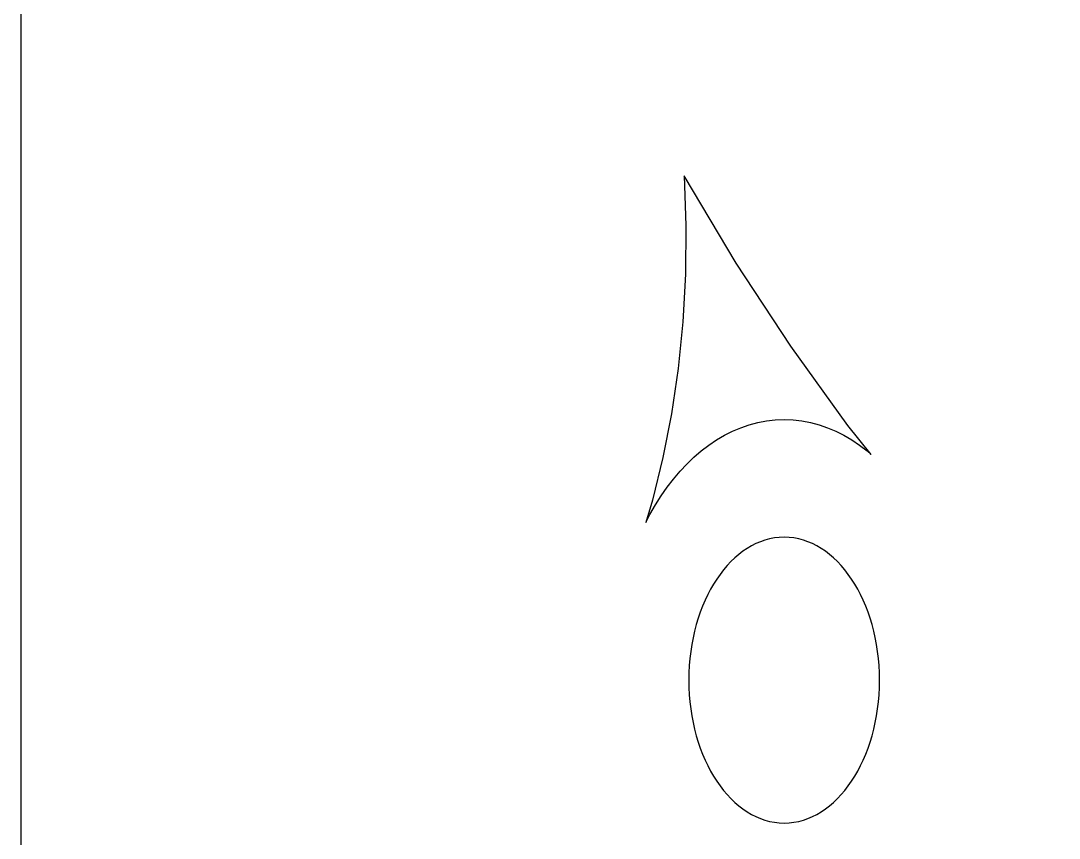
# Model space of a CAD drawing. Header units: centimetres. Extents: x -9.1 to 5.1, y -12.3 to 13.3.
# Drawn here: x -9.094 to -7.214, y 5.978 to 7.458 of the extents above; entities that cross this region are included whole.
import ezdxf

# ---------------------------------------------------------------- set-up
doc = ezdxf.new("R2010")
doc.units = ezdxf.units.CM
doc.header["$MEASUREMENT"] = 0
doc.layers.add('layer 1', color=7, linetype='Continuous')

msp = doc.modelspace()

# ---------------------------------------------------------------- linework, layer by layer
at = {"layer": 'layer 1', "color": 177}
for points, knots in [([(5.08841, 0.68839), (5.08841, 0.68839), (-9.09402, 0.68839), (-9.09402, 0.68839), (-9.09402, 0.68839), (-9.09402, 0.68839), (-9.09402, 13.34418), (-9.09402, 13.34418), (-9.09402, 13.34418), (-9.09402, 13.34418), (5.0911, 13.34418), (5.0911, 13.34418), (5.0911, 13.34418), (5.0911, 13.34418), (5.0911, 0.68839), (5.0911, 0.68839), (5.0911, 0.68839), (5.0911, 0.68839), (5.08841, 0.68839), (5.08841, 0.68839)], [0, 0, 0, 0, 0.1666667, 0.1666667, 0.1666667, 0.1666667, 0.3333333, 0.3333333, 0.3333333, 0.3333333, 0.5, 0.5, 0.5, 0.5, 0.6666667, 0.6666667, 0.6666667, 0.6666667, 1, 1, 1, 1]), ([(-7.96286, 6.54936), (-7.96286, 6.54936), (-7.95078, 6.58968), (-7.95078, 6.58968), (-7.95078, 6.58968), (-7.95078, 6.58968), (-7.93172, 6.66676), (-7.93172, 6.66676), (-7.93172, 6.66676), (-7.93172, 6.66676), (-7.91603, 6.74636), (-7.91603, 6.74636), (-7.91603, 6.74636), (-7.91603, 6.74636), (-7.90387, 6.82835), (-7.90387, 6.82835), (-7.90387, 6.82835), (-7.90387, 6.82835), (-7.89537, 6.91257), (-7.89537, 6.91257), (-7.89537, 6.91257), (-7.89537, 6.91257), (-7.89068, 6.99886), (-7.89068, 6.99886), (-7.89068, 6.99886), (-7.89068, 6.99886), (-7.88997, 7.08706), (-7.88997, 7.08706), (-7.88997, 7.08706), (-7.88997, 7.08706), (-7.89338, 7.17703), (-7.89338, 7.17703), (-7.89338, 7.17703), (-7.89338, 7.17703), (-7.79921, 7.01912), (-7.79921, 7.01912), (-7.79921, 7.01912), (-7.79921, 7.01912), (-7.70024, 6.86842), (-7.70024, 6.86842), (-7.70024, 6.86842), (-7.70024, 6.86842), (-7.59669, 6.72518), (-7.59669, 6.72518), (-7.59669, 6.72518), (-7.59669, 6.72518), (-7.55481, 6.67258), (-7.55481, 6.67258), (-7.55481, 6.67258), (-7.55481, 6.67258), (-7.56216, 6.67892), (-7.56216, 6.67892), (-7.56216, 6.67892), (-7.56216, 6.67892), (-7.57573, 6.68934), (-7.57573, 6.68934), (-7.57573, 6.68934), (-7.57573, 6.68934), (-7.58969, 6.69881), (-7.58969, 6.69881), (-7.58969, 6.69881), (-7.58969, 6.69881), (-7.60398, 6.70727), (-7.60398, 6.70727), (-7.60398, 6.70727), (-7.60398, 6.70727), (-7.6186, 6.71469), (-7.6186, 6.71469), (-7.6186, 6.71469), (-7.6186, 6.71469), (-7.63355, 6.72105), (-7.63355, 6.72105), (-7.63355, 6.72105), (-7.63355, 6.72105), (-7.64877, 6.72633), (-7.64877, 6.72633), (-7.64877, 6.72633), (-7.64877, 6.72633), (-7.66427, 6.73048), (-7.66427, 6.73048), (-7.66427, 6.73048), (-7.66427, 6.73048), (-7.68002, 6.73349), (-7.68002, 6.73349), (-7.68002, 6.73349), (-7.68002, 6.73349), (-7.69599, 6.73531), (-7.69599, 6.73531), (-7.69599, 6.73531), (-7.69599, 6.73531), (-7.71219, 6.73593), (-7.71219, 6.73593), (-7.71219, 6.73593), (-7.71219, 6.73593), (-7.72838, 6.73531), (-7.72838, 6.73531), (-7.72838, 6.73531), (-7.72838, 6.73531), (-7.74436, 6.73349), (-7.74436, 6.73349), (-7.74436, 6.73349), (-7.74436, 6.73349), (-7.76011, 6.73048), (-7.76011, 6.73048), (-7.76011, 6.73048), (-7.76011, 6.73048), (-7.77561, 6.72633), (-7.77561, 6.72633), (-7.77561, 6.72633), (-7.77561, 6.72633), (-7.79083, 6.72105), (-7.79083, 6.72105), (-7.79083, 6.72105), (-7.79083, 6.72105), (-7.80577, 6.71469), (-7.80577, 6.71469), (-7.80577, 6.71469), (-7.80577, 6.71469), (-7.8204, 6.70727), (-7.8204, 6.70727), (-7.8204, 6.70727), (-7.8204, 6.70727), (-7.8347, 6.69881), (-7.8347, 6.69881), (-7.8347, 6.69881), (-7.8347, 6.69881), (-7.84864, 6.68934), (-7.84864, 6.68934), (-7.84864, 6.68934), (-7.84864, 6.68934), (-7.86221, 6.67892), (-7.86221, 6.67892), (-7.86221, 6.67892), (-7.86221, 6.67892), (-7.87541, 6.66755), (-7.87541, 6.66755), (-7.87541, 6.66755), (-7.87541, 6.66755), (-7.88817, 6.65527), (-7.88817, 6.65527), (-7.88817, 6.65527), (-7.88817, 6.65527), (-7.90053, 6.6421), (-7.90053, 6.6421), (-7.90053, 6.6421), (-7.90053, 6.6421), (-7.91243, 6.62809), (-7.91243, 6.62809), (-7.91243, 6.62809), (-7.91243, 6.62809), (-7.92385, 6.61325), (-7.92385, 6.61325), (-7.92385, 6.61325), (-7.92385, 6.61325), (-7.93479, 6.59762), (-7.93479, 6.59762), (-7.93479, 6.59762), (-7.93479, 6.59762), (-7.94523, 6.58123), (-7.94523, 6.58123), (-7.94523, 6.58123), (-7.94523, 6.58123), (-7.95513, 6.5641), (-7.95513, 6.5641), (-7.95513, 6.5641), (-7.95513, 6.5641), (-7.96286, 6.54936), (-7.96286, 6.54936)], [0, 0, 0, 0, 0.0232558, 0.0232558, 0.0232558, 0.0232558, 0.0465116, 0.0465116, 0.0465116, 0.0465116, 0.0697674, 0.0697674, 0.0697674, 0.0697674, 0.0930233, 0.0930233, 0.0930233, 0.0930233, 0.1162791, 0.1162791, 0.1162791, 0.1162791, 0.1395349, 0.1395349, 0.1395349, 0.1395349, 0.1627907, 0.1627907, 0.1627907, 0.1627907, 0.1860465, 0.1860465, 0.1860465, 0.1860465, 0.2093023, 0.2093023, 0.2093023, 0.2093023, 0.2325581, 0.2325581, 0.2325581, 0.2325581, 0.255814, 0.255814, 0.255814, 0.255814, 0.2790698, 0.2790698, 0.2790698, 0.2790698, 0.3023256, 0.3023256, 0.3023256, 0.3023256, 0.3255814, 0.3255814, 0.3255814, 0.3255814, 0.3488372, 0.3488372, 0.3488372, 0.3488372, 0.372093, 0.372093, 0.372093, 0.372093, 0.3953488, 0.3953488, 0.3953488, 0.3953488, 0.4186047, 0.4186047, 0.4186047, 0.4186047, 0.4418605, 0.4418605, 0.4418605, 0.4418605, 0.4651163, 0.4651163, 0.4651163, 0.4651163, 0.4883721, 0.4883721, 0.4883721, 0.4883721, 0.5116279, 0.5116279, 0.5116279, 0.5116279, 0.5348837, 0.5348837, 0.5348837, 0.5348837, 0.5581395, 0.5581395, 0.5581395, 0.5581395, 0.5813953, 0.5813953, 0.5813953, 0.5813953, 0.6046512, 0.6046512, 0.6046512, 0.6046512, 0.627907, 0.627907, 0.627907, 0.627907, 0.6511628, 0.6511628, 0.6511628, 0.6511628, 0.6744186, 0.6744186, 0.6744186, 0.6744186, 0.6976744, 0.6976744, 0.6976744, 0.6976744, 0.7209302, 0.7209302, 0.7209302, 0.7209302, 0.744186, 0.744186, 0.744186, 0.744186, 0.7674419, 0.7674419, 0.7674419, 0.7674419, 0.7906977, 0.7906977, 0.7906977, 0.7906977, 0.8139535, 0.8139535, 0.8139535, 0.8139535, 0.8372093, 0.8372093, 0.8372093, 0.8372093, 0.8604651, 0.8604651, 0.8604651, 0.8604651, 0.8837209, 0.8837209, 0.8837209, 0.8837209, 0.9069767, 0.9069767, 0.9069767, 0.9069767, 0.9302326, 0.9302326, 0.9302326, 0.9302326, 0.9534884, 0.9534884, 0.9534884, 0.9534884, 1, 1, 1, 1]), ([(-7.53955, 6.26402), (-7.53955, 6.26402), (-7.53979, 6.25071), (-7.53979, 6.25071), (-7.53979, 6.25071), (-7.53979, 6.25071), (-7.54045, 6.23758), (-7.54045, 6.23758), (-7.54045, 6.23758), (-7.54045, 6.23758), (-7.54154, 6.22465), (-7.54154, 6.22465), (-7.54154, 6.22465), (-7.54154, 6.22465), (-7.54306, 6.21191), (-7.54306, 6.21191), (-7.54306, 6.21191), (-7.54306, 6.21191), (-7.545, 6.1994), (-7.545, 6.1994), (-7.545, 6.1994), (-7.545, 6.1994), (-7.54732, 6.18713), (-7.54732, 6.18713), (-7.54732, 6.18713), (-7.54732, 6.18713), (-7.55003, 6.17512), (-7.55003, 6.17512), (-7.55003, 6.17512), (-7.55003, 6.17512), (-7.55313, 6.16337), (-7.55313, 6.16337), (-7.55313, 6.16337), (-7.55313, 6.16337), (-7.55658, 6.15191), (-7.55658, 6.15191), (-7.55658, 6.15191), (-7.55658, 6.15191), (-7.5604, 6.14076), (-7.5604, 6.14076), (-7.5604, 6.14076), (-7.5604, 6.14076), (-7.56457, 6.12992), (-7.56457, 6.12992), (-7.56457, 6.12992), (-7.56457, 6.12992), (-7.56906, 6.11942), (-7.56906, 6.11942), (-7.56906, 6.11942), (-7.56906, 6.11942), (-7.57388, 6.10927), (-7.57388, 6.10927), (-7.57388, 6.10927), (-7.57388, 6.10927), (-7.57899, 6.0995), (-7.57899, 6.0995), (-7.57899, 6.0995), (-7.57899, 6.0995), (-7.58443, 6.09011), (-7.58443, 6.09011), (-7.58443, 6.09011), (-7.58443, 6.09011), (-7.59014, 6.08113), (-7.59014, 6.08113), (-7.59014, 6.08113), (-7.59014, 6.08113), (-7.59614, 6.07255), (-7.59614, 6.07255), (-7.59614, 6.07255), (-7.59614, 6.07255), (-7.60242, 6.06442), (-7.60242, 6.06442), (-7.60242, 6.06442), (-7.60242, 6.06442), (-7.60894, 6.05673), (-7.60894, 6.05673), (-7.60894, 6.05673), (-7.60894, 6.05673), (-7.6157, 6.04952), (-7.6157, 6.04952), (-7.6157, 6.04952), (-7.6157, 6.04952), (-7.62271, 6.04278), (-7.62271, 6.04278), (-7.62271, 6.04278), (-7.62271, 6.04278), (-7.62995, 6.03654), (-7.62995, 6.03654), (-7.62995, 6.03654), (-7.62995, 6.03654), (-7.63737, 6.03083), (-7.63737, 6.03083), (-7.63737, 6.03083), (-7.63737, 6.03083), (-7.64502, 6.02565), (-7.64502, 6.02565), (-7.64502, 6.02565), (-7.64502, 6.02565), (-7.65286, 6.02101), (-7.65286, 6.02101), (-7.65286, 6.02101), (-7.65286, 6.02101), (-7.66088, 6.01695), (-7.66088, 6.01695), (-7.66088, 6.01695), (-7.66088, 6.01695), (-7.66907, 6.01345), (-7.66907, 6.01345), (-7.66907, 6.01345), (-7.66907, 6.01345), (-7.67743, 6.01056), (-7.67743, 6.01056), (-7.67743, 6.01056), (-7.67743, 6.01056), (-7.68592, 6.00829), (-7.68592, 6.00829), (-7.68592, 6.00829), (-7.68592, 6.00829), (-7.69456, 6.00664), (-7.69456, 6.00664), (-7.69456, 6.00664), (-7.69456, 6.00664), (-7.7033, 6.00564), (-7.7033, 6.00564), (-7.7033, 6.00564), (-7.7033, 6.00564), (-7.71219, 6.0053), (-7.71219, 6.0053), (-7.71219, 6.0053), (-7.71219, 6.0053), (-7.72107, 6.00564), (-7.72107, 6.00564), (-7.72107, 6.00564), (-7.72107, 6.00564), (-7.72983, 6.00664), (-7.72983, 6.00664), (-7.72983, 6.00664), (-7.72983, 6.00664), (-7.73846, 6.00829), (-7.73846, 6.00829), (-7.73846, 6.00829), (-7.73846, 6.00829), (-7.74696, 6.01056), (-7.74696, 6.01056), (-7.74696, 6.01056), (-7.74696, 6.01056), (-7.75531, 6.01345), (-7.75531, 6.01345), (-7.75531, 6.01345), (-7.75531, 6.01345), (-7.7635, 6.01695), (-7.7635, 6.01695), (-7.7635, 6.01695), (-7.7635, 6.01695), (-7.77152, 6.02101), (-7.77152, 6.02101), (-7.77152, 6.02101), (-7.77152, 6.02101), (-7.77935, 6.02565), (-7.77935, 6.02565), (-7.77935, 6.02565), (-7.77935, 6.02565), (-7.787, 6.03083), (-7.787, 6.03083), (-7.787, 6.03083), (-7.787, 6.03083), (-7.79444, 6.03654), (-7.79444, 6.03654), (-7.79444, 6.03654), (-7.79444, 6.03654), (-7.80168, 6.04278), (-7.80168, 6.04278), (-7.80168, 6.04278), (-7.80168, 6.04278), (-7.80867, 6.04952), (-7.80867, 6.04952), (-7.80867, 6.04952), (-7.80867, 6.04952), (-7.81544, 6.05673), (-7.81544, 6.05673), (-7.81544, 6.05673), (-7.81544, 6.05673), (-7.82197, 6.06442), (-7.82197, 6.06442), (-7.82197, 6.06442), (-7.82197, 6.06442), (-7.82823, 6.07255), (-7.82823, 6.07255), (-7.82823, 6.07255), (-7.82823, 6.07255), (-7.83423, 6.08113), (-7.83423, 6.08113), (-7.83423, 6.08113), (-7.83423, 6.08113), (-7.83994, 6.09011), (-7.83994, 6.09011), (-7.83994, 6.09011), (-7.83994, 6.09011), (-7.84538, 6.0995), (-7.84538, 6.0995), (-7.84538, 6.0995), (-7.84538, 6.0995), (-7.85051, 6.10927), (-7.85051, 6.10927), (-7.85051, 6.10927), (-7.85051, 6.10927), (-7.85531, 6.11942), (-7.85531, 6.11942), (-7.85531, 6.11942), (-7.85531, 6.11942), (-7.85981, 6.12992), (-7.85981, 6.12992), (-7.85981, 6.12992), (-7.85981, 6.12992), (-7.86397, 6.14076), (-7.86397, 6.14076), (-7.86397, 6.14076), (-7.86397, 6.14076), (-7.86779, 6.15191), (-7.86779, 6.15191), (-7.86779, 6.15191), (-7.86779, 6.15191), (-7.87126, 6.16337), (-7.87126, 6.16337), (-7.87126, 6.16337), (-7.87126, 6.16337), (-7.87434, 6.17512), (-7.87434, 6.17512), (-7.87434, 6.17512), (-7.87434, 6.17512), (-7.87706, 6.18713), (-7.87706, 6.18713), (-7.87706, 6.18713), (-7.87706, 6.18713), (-7.87938, 6.1994), (-7.87938, 6.1994), (-7.87938, 6.1994), (-7.87938, 6.1994), (-7.88131, 6.21191), (-7.88131, 6.21191), (-7.88131, 6.21191), (-7.88131, 6.21191), (-7.88282, 6.22465), (-7.88282, 6.22465), (-7.88282, 6.22465), (-7.88282, 6.22465), (-7.88393, 6.23758), (-7.88393, 6.23758), (-7.88393, 6.23758), (-7.88393, 6.23758), (-7.88461, 6.25071), (-7.88461, 6.25071), (-7.88461, 6.25071), (-7.88461, 6.25071), (-7.88483, 6.26402), (-7.88483, 6.26402), (-7.88483, 6.26402), (-7.88483, 6.26402), (-7.88461, 6.27732), (-7.88461, 6.27732), (-7.88461, 6.27732), (-7.88461, 6.27732), (-7.88393, 6.29044), (-7.88393, 6.29044), (-7.88393, 6.29044), (-7.88393, 6.29044), (-7.88282, 6.30339), (-7.88282, 6.30339), (-7.88282, 6.30339), (-7.88282, 6.30339), (-7.88131, 6.31613), (-7.88131, 6.31613), (-7.88131, 6.31613), (-7.88131, 6.31613), (-7.87938, 6.32864), (-7.87938, 6.32864), (-7.87938, 6.32864), (-7.87938, 6.32864), (-7.87706, 6.3409), (-7.87706, 6.3409), (-7.87706, 6.3409), (-7.87706, 6.3409), (-7.87434, 6.35292), (-7.87434, 6.35292), (-7.87434, 6.35292), (-7.87434, 6.35292), (-7.87126, 6.36467), (-7.87126, 6.36467), (-7.87126, 6.36467), (-7.87126, 6.36467), (-7.86779, 6.37613), (-7.86779, 6.37613), (-7.86779, 6.37613), (-7.86779, 6.37613), (-7.86397, 6.38728), (-7.86397, 6.38728), (-7.86397, 6.38728), (-7.86397, 6.38728), (-7.85981, 6.39812), (-7.85981, 6.39812), (-7.85981, 6.39812), (-7.85981, 6.39812), (-7.85531, 6.40861), (-7.85531, 6.40861), (-7.85531, 6.40861), (-7.85531, 6.40861), (-7.85051, 6.41875), (-7.85051, 6.41875), (-7.85051, 6.41875), (-7.85051, 6.41875), (-7.84538, 6.42854), (-7.84538, 6.42854), (-7.84538, 6.42854), (-7.84538, 6.42854), (-7.83994, 6.43792), (-7.83994, 6.43792), (-7.83994, 6.43792), (-7.83994, 6.43792), (-7.83423, 6.44691), (-7.83423, 6.44691), (-7.83423, 6.44691), (-7.83423, 6.44691), (-7.82823, 6.45547), (-7.82823, 6.45547), (-7.82823, 6.45547), (-7.82823, 6.45547), (-7.82197, 6.46361), (-7.82197, 6.46361), (-7.82197, 6.46361), (-7.82197, 6.46361), (-7.81544, 6.47129), (-7.81544, 6.47129), (-7.81544, 6.47129), (-7.81544, 6.47129), (-7.80867, 6.47852), (-7.80867, 6.47852), (-7.80867, 6.47852), (-7.80867, 6.47852), (-7.80168, 6.48524), (-7.80168, 6.48524), (-7.80168, 6.48524), (-7.80168, 6.48524), (-7.79444, 6.49148), (-7.79444, 6.49148), (-7.79444, 6.49148), (-7.79444, 6.49148), (-7.78701, 6.4972), (-7.78701, 6.4972), (-7.78701, 6.4972), (-7.78701, 6.4972), (-7.77935, 6.50239), (-7.77935, 6.50239), (-7.77935, 6.50239), (-7.77935, 6.50239), (-7.77152, 6.50702), (-7.77152, 6.50702), (-7.77152, 6.50702), (-7.77152, 6.50702), (-7.7635, 6.51109), (-7.7635, 6.51109), (-7.7635, 6.51109), (-7.7635, 6.51109), (-7.75531, 6.51458), (-7.75531, 6.51458), (-7.75531, 6.51458), (-7.75531, 6.51458), (-7.74696, 6.51748), (-7.74696, 6.51748), (-7.74696, 6.51748), (-7.74696, 6.51748), (-7.73846, 6.51975), (-7.73846, 6.51975), (-7.73846, 6.51975), (-7.73846, 6.51975), (-7.72983, 6.5214), (-7.72983, 6.5214), (-7.72983, 6.5214), (-7.72983, 6.5214), (-7.72107, 6.5224), (-7.72107, 6.5224), (-7.72107, 6.5224), (-7.72107, 6.5224), (-7.71219, 6.52274), (-7.71219, 6.52274), (-7.71219, 6.52274), (-7.71219, 6.52274), (-7.7033, 6.5224), (-7.7033, 6.5224), (-7.7033, 6.5224), (-7.7033, 6.5224), (-7.69456, 6.5214), (-7.69456, 6.5214), (-7.69456, 6.5214), (-7.69456, 6.5214), (-7.68592, 6.51975), (-7.68592, 6.51975), (-7.68592, 6.51975), (-7.68592, 6.51975), (-7.67743, 6.51748), (-7.67743, 6.51748), (-7.67743, 6.51748), (-7.67743, 6.51748), (-7.66908, 6.51458), (-7.66908, 6.51458), (-7.66908, 6.51458), (-7.66908, 6.51458), (-7.66088, 6.51109), (-7.66088, 6.51109), (-7.66088, 6.51109), (-7.66088, 6.51109), (-7.65286, 6.50702), (-7.65286, 6.50702), (-7.65286, 6.50702), (-7.65286, 6.50702), (-7.64502, 6.50238), (-7.64502, 6.50238), (-7.64502, 6.50238), (-7.64502, 6.50238), (-7.63737, 6.4972), (-7.63737, 6.4972), (-7.63737, 6.4972), (-7.63737, 6.4972), (-7.62995, 6.49148), (-7.62995, 6.49148), (-7.62995, 6.49148), (-7.62995, 6.49148), (-7.62271, 6.48524), (-7.62271, 6.48524), (-7.62271, 6.48524), (-7.62271, 6.48524), (-7.6157, 6.47852), (-7.6157, 6.47852), (-7.6157, 6.47852), (-7.6157, 6.47852), (-7.60894, 6.47129), (-7.60894, 6.47129), (-7.60894, 6.47129), (-7.60894, 6.47129), (-7.60242, 6.46362), (-7.60242, 6.46362), (-7.60242, 6.46362), (-7.60242, 6.46362), (-7.59614, 6.45548), (-7.59614, 6.45548), (-7.59614, 6.45548), (-7.59614, 6.45548), (-7.59014, 6.44691), (-7.59014, 6.44691), (-7.59014, 6.44691), (-7.59014, 6.44691), (-7.58444, 6.43792), (-7.58444, 6.43792), (-7.58444, 6.43792), (-7.58444, 6.43792), (-7.57899, 6.42854), (-7.57899, 6.42854), (-7.57899, 6.42854), (-7.57899, 6.42854), (-7.57388, 6.41876), (-7.57388, 6.41876), (-7.57388, 6.41876), (-7.57388, 6.41876), (-7.56906, 6.40861), (-7.56906, 6.40861), (-7.56906, 6.40861), (-7.56906, 6.40861), (-7.56457, 6.39812), (-7.56457, 6.39812), (-7.56457, 6.39812), (-7.56457, 6.39812), (-7.56042, 6.38728), (-7.56042, 6.38728), (-7.56042, 6.38728), (-7.56042, 6.38728), (-7.55658, 6.37612), (-7.55658, 6.37612), (-7.55658, 6.37612), (-7.55658, 6.37612), (-7.55313, 6.36467), (-7.55313, 6.36467), (-7.55313, 6.36467), (-7.55313, 6.36467), (-7.55003, 6.35292), (-7.55003, 6.35292), (-7.55003, 6.35292), (-7.55003, 6.35292), (-7.54732, 6.34091), (-7.54732, 6.34091), (-7.54732, 6.34091), (-7.54732, 6.34091), (-7.545, 6.32864), (-7.545, 6.32864), (-7.545, 6.32864), (-7.545, 6.32864), (-7.54307, 6.31613), (-7.54307, 6.31613), (-7.54307, 6.31613), (-7.54307, 6.31613), (-7.54154, 6.30339), (-7.54154, 6.30339), (-7.54154, 6.30339), (-7.54154, 6.30339), (-7.54045, 6.29045), (-7.54045, 6.29045), (-7.54045, 6.29045), (-7.54045, 6.29045), (-7.53979, 6.27732), (-7.53979, 6.27732), (-7.53979, 6.27732), (-7.53979, 6.27732), (-7.53955, 6.26402), (-7.53955, 6.26402)], [0, 0, 0, 0, 0.0077519, 0.0077519, 0.0077519, 0.0077519, 0.0155039, 0.0155039, 0.0155039, 0.0155039, 0.0232558, 0.0232558, 0.0232558, 0.0232558, 0.0310078, 0.0310078, 0.0310078, 0.0310078, 0.0387597, 0.0387597, 0.0387597, 0.0387597, 0.0465116, 0.0465116, 0.0465116, 0.0465116, 0.0542636, 0.0542636, 0.0542636, 0.0542636, 0.0620155, 0.0620155, 0.0620155, 0.0620155, 0.0697674, 0.0697674, 0.0697674, 0.0697674, 0.0775194, 0.0775194, 0.0775194, 0.0775194, 0.0852713, 0.0852713, 0.0852713, 0.0852713, 0.0930233, 0.0930233, 0.0930233, 0.0930233, 0.1007752, 0.1007752, 0.1007752, 0.1007752, 0.1085271, 0.1085271, 0.1085271, 0.1085271, 0.1162791, 0.1162791, 0.1162791, 0.1162791, 0.124031, 0.124031, 0.124031, 0.124031, 0.1317829, 0.1317829, 0.1317829, 0.1317829, 0.1395349, 0.1395349, 0.1395349, 0.1395349, 0.1472868, 0.1472868, 0.1472868, 0.1472868, 0.1550388, 0.1550388, 0.1550388, 0.1550388, 0.1627907, 0.1627907, 0.1627907, 0.1627907, 0.1705426, 0.1705426, 0.1705426, 0.1705426, 0.1782946, 0.1782946, 0.1782946, 0.1782946, 0.1860465, 0.1860465, 0.1860465, 0.1860465, 0.1937984, 0.1937984, 0.1937984, 0.1937984, 0.2015504, 0.2015504, 0.2015504, 0.2015504, 0.2093023, 0.2093023, 0.2093023, 0.2093023, 0.2170543, 0.2170543, 0.2170543, 0.2170543, 0.2248062, 0.2248062, 0.2248062, 0.2248062, 0.2325581, 0.2325581, 0.2325581, 0.2325581, 0.2403101, 0.2403101, 0.2403101, 0.2403101, 0.248062, 0.248062, 0.248062, 0.248062, 0.255814, 0.255814, 0.255814, 0.255814, 0.2635659, 0.2635659, 0.2635659, 0.2635659, 0.2713178, 0.2713178, 0.2713178, 0.2713178, 0.2790698, 0.2790698, 0.2790698, 0.2790698, 0.2868217, 0.2868217, 0.2868217, 0.2868217, 0.2945736, 0.2945736, 0.2945736, 0.2945736, 0.3023256, 0.3023256, 0.3023256, 0.3023256, 0.3100775, 0.3100775, 0.3100775, 0.3100775, 0.3178295, 0.3178295, 0.3178295, 0.3178295, 0.3255814, 0.3255814, 0.3255814, 0.3255814, 0.3333333, 0.3333333, 0.3333333, 0.3333333, 0.3410853, 0.3410853, 0.3410853, 0.3410853, 0.3488372, 0.3488372, 0.3488372, 0.3488372, 0.3565891, 0.3565891, 0.3565891, 0.3565891, 0.3643411, 0.3643411, 0.3643411, 0.3643411, 0.372093, 0.372093, 0.372093, 0.372093, 0.379845, 0.379845, 0.379845, 0.379845, 0.3875969, 0.3875969, 0.3875969, 0.3875969, 0.3953488, 0.3953488, 0.3953488, 0.3953488, 0.4031008, 0.4031008, 0.4031008, 0.4031008, 0.4108527, 0.4108527, 0.4108527, 0.4108527, 0.4186047, 0.4186047, 0.4186047, 0.4186047, 0.4263566, 0.4263566, 0.4263566, 0.4263566, 0.4341085, 0.4341085, 0.4341085, 0.4341085, 0.4418605, 0.4418605, 0.4418605, 0.4418605, 0.4496124, 0.4496124, 0.4496124, 0.4496124, 0.4573643, 0.4573643, 0.4573643, 0.4573643, 0.4651163, 0.4651163, 0.4651163, 0.4651163, 0.4728682, 0.4728682, 0.4728682, 0.4728682, 0.4806202, 0.4806202, 0.4806202, 0.4806202, 0.4883721, 0.4883721, 0.4883721, 0.4883721, 0.496124, 0.496124, 0.496124, 0.496124, 0.503876, 0.503876, 0.503876, 0.503876, 0.5116279, 0.5116279, 0.5116279, 0.5116279, 0.5193798, 0.5193798, 0.5193798, 0.5193798, 0.5271318, 0.5271318, 0.5271318, 0.5271318, 0.5348837, 0.5348837, 0.5348837, 0.5348837, 0.5426357, 0.5426357, 0.5426357, 0.5426357, 0.5503876, 0.5503876, 0.5503876, 0.5503876, 0.5581395, 0.5581395, 0.5581395, 0.5581395, 0.5658915, 0.5658915, 0.5658915, 0.5658915, 0.5736434, 0.5736434, 0.5736434, 0.5736434, 0.5813953, 0.5813953, 0.5813953, 0.5813953, 0.5891473, 0.5891473, 0.5891473, 0.5891473, 0.5968992, 0.5968992, 0.5968992, 0.5968992, 0.6046512, 0.6046512, 0.6046512, 0.6046512, 0.6124031, 0.6124031, 0.6124031, 0.6124031, 0.620155, 0.620155, 0.620155, 0.620155, 0.627907, 0.627907, 0.627907, 0.627907, 0.6356589, 0.6356589, 0.6356589, 0.6356589, 0.6434109, 0.6434109, 0.6434109, 0.6434109, 0.6511628, 0.6511628, 0.6511628, 0.6511628, 0.6589147, 0.6589147, 0.6589147, 0.6589147, 0.6666667, 0.6666667, 0.6666667, 0.6666667, 0.6744186, 0.6744186, 0.6744186, 0.6744186, 0.6821705, 0.6821705, 0.6821705, 0.6821705, 0.6899225, 0.6899225, 0.6899225, 0.6899225, 0.6976744, 0.6976744, 0.6976744, 0.6976744, 0.7054264, 0.7054264, 0.7054264, 0.7054264, 0.7131783, 0.7131783, 0.7131783, 0.7131783, 0.7209302, 0.7209302, 0.7209302, 0.7209302, 0.7286822, 0.7286822, 0.7286822, 0.7286822, 0.7364341, 0.7364341, 0.7364341, 0.7364341, 0.744186, 0.744186, 0.744186, 0.744186, 0.751938, 0.751938, 0.751938, 0.751938, 0.7596899, 0.7596899, 0.7596899, 0.7596899, 0.7674419, 0.7674419, 0.7674419, 0.7674419, 0.7751938, 0.7751938, 0.7751938, 0.7751938, 0.7829457, 0.7829457, 0.7829457, 0.7829457, 0.7906977, 0.7906977, 0.7906977, 0.7906977, 0.7984496, 0.7984496, 0.7984496, 0.7984496, 0.8062016, 0.8062016, 0.8062016, 0.8062016, 0.8139535, 0.8139535, 0.8139535, 0.8139535, 0.8217054, 0.8217054, 0.8217054, 0.8217054, 0.8294574, 0.8294574, 0.8294574, 0.8294574, 0.8372093, 0.8372093, 0.8372093, 0.8372093, 0.8449612, 0.8449612, 0.8449612, 0.8449612, 0.8527132, 0.8527132, 0.8527132, 0.8527132, 0.8604651, 0.8604651, 0.8604651, 0.8604651, 0.8682171, 0.8682171, 0.8682171, 0.8682171, 0.875969, 0.875969, 0.875969, 0.875969, 0.8837209, 0.8837209, 0.8837209, 0.8837209, 0.8914729, 0.8914729, 0.8914729, 0.8914729, 0.8992248, 0.8992248, 0.8992248, 0.8992248, 0.9069767, 0.9069767, 0.9069767, 0.9069767, 0.9147287, 0.9147287, 0.9147287, 0.9147287, 0.9224806, 0.9224806, 0.9224806, 0.9224806, 0.9302326, 0.9302326, 0.9302326, 0.9302326, 0.9379845, 0.9379845, 0.9379845, 0.9379845, 0.9457364, 0.9457364, 0.9457364, 0.9457364, 0.9534884, 0.9534884, 0.9534884, 0.9534884, 0.9612403, 0.9612403, 0.9612403, 0.9612403, 0.9689922, 0.9689922, 0.9689922, 0.9689922, 0.9767442, 0.9767442, 0.9767442, 0.9767442, 0.9844961, 0.9844961, 0.9844961, 0.9844961, 1, 1, 1, 1])]:
    msp.add_open_spline(points, degree=3, knots=knots, dxfattribs=at)

doc.saveas('drawing.dxf')
